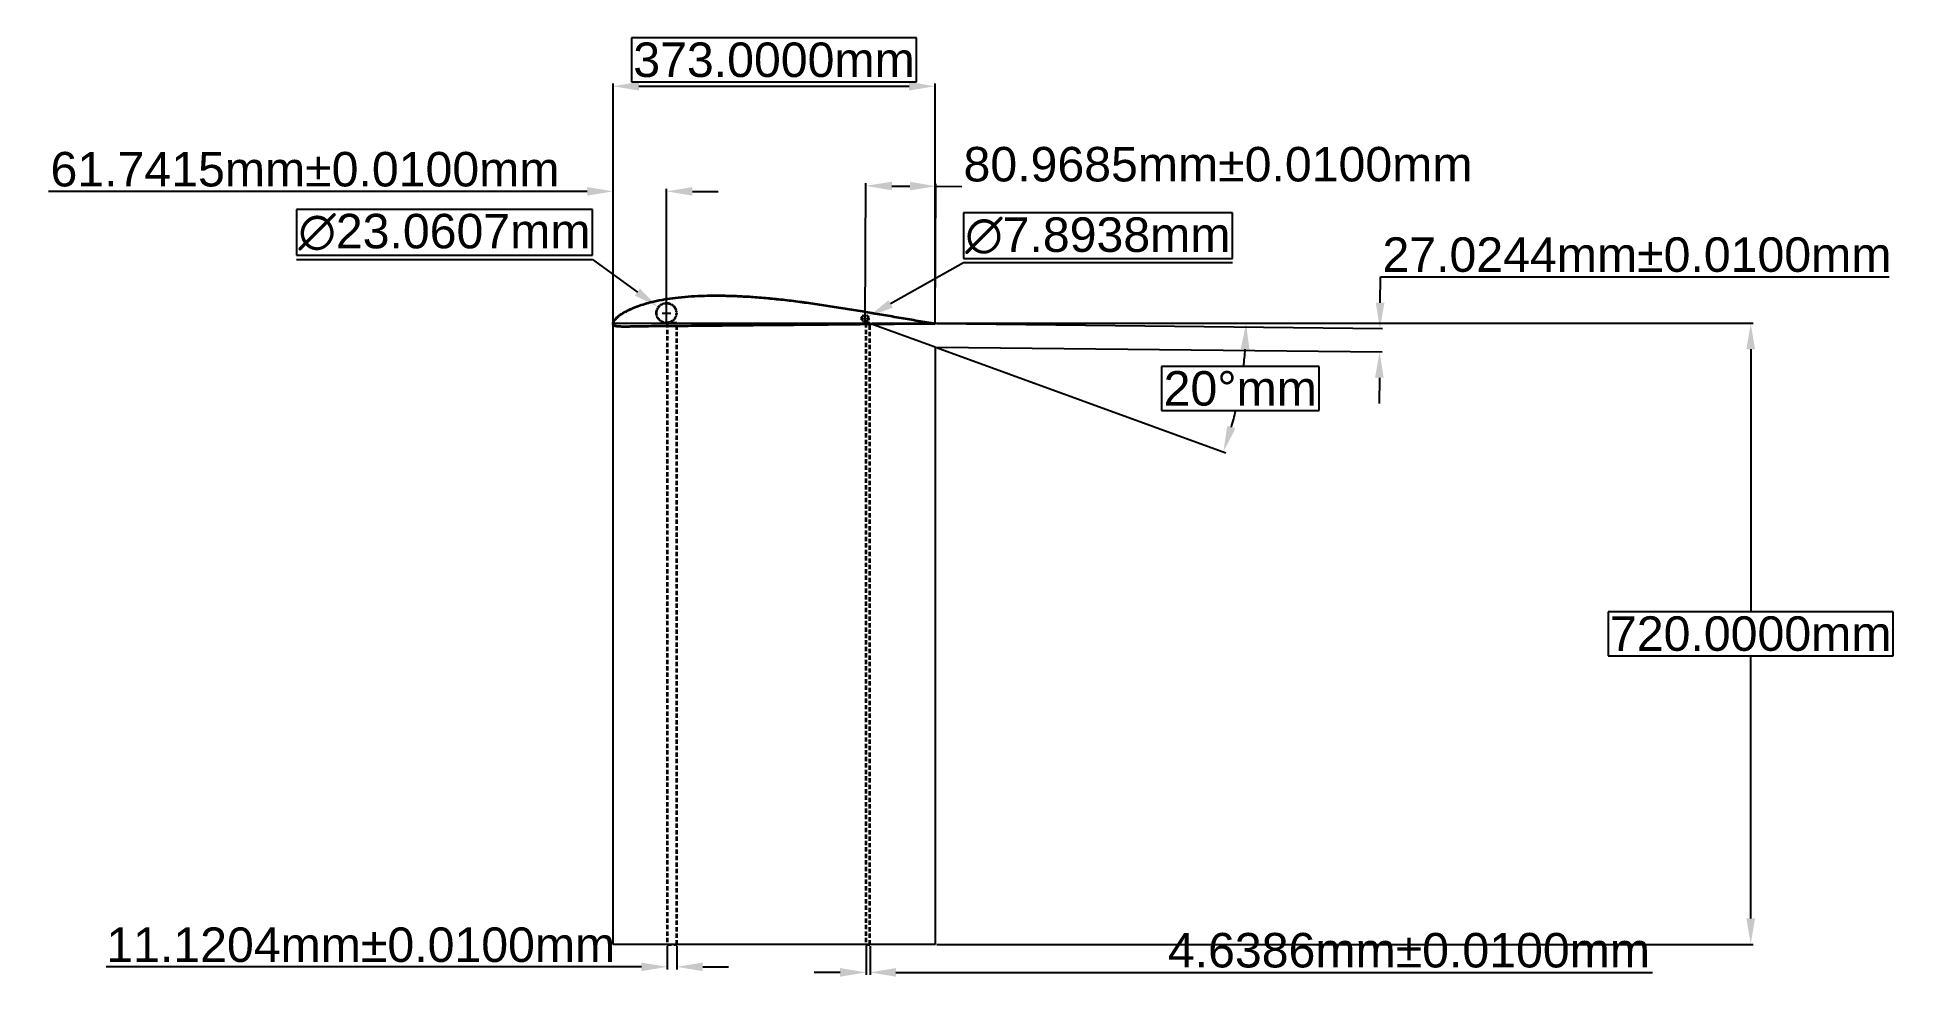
# Model space of a CAD drawing. Header units: millimetres. Extents: x 152 to 2316, y 47 to 1136.
import ezdxf

# ---------------------------------------------------------------- set-up
doc = ezdxf.new("R2010")
doc.units = ezdxf.units.MM
doc.header["$MEASUREMENT"] = 0
doc.linetypes.add('DASHED', pattern=[0.75, 0.5, -0.25])
for name, color, linetype, lineweight in [('COTE', 114, 'Continuous', 35), ('LONJEROANE', 50, 'DASHED', 35), ('NERVURI', 30, 'Continuous', 35)]:
    doc.layers.add(name, color=color, linetype=linetype, lineweight=lineweight)
doc.layers.add('NERVURA_STABILIZATOR1', color=120, linetype='Continuous')
doc.layers.add('STABILIZATOR_CONTUR', color=230, linetype='Continuous')
doc.styles.get("Standard").update_dxf_attribs({"font": 'arial.ttf'})
doc.dimstyles.new('AERO_DIM', dxfattribs={"dimtxt": 40, "dimasz": 30, "dimexe": 3, "dimexo": 2, "dimgap": -5, "dimtad": 1, "dimtih": 1, "dimtoh": 1, "dimdec": 4, "dimzin": 0, "dimdsep": 46, "dimtxsty": 'Standard', "dimcen": 5, "dimadec": 0, "dimazin": 0, "dimtfac": 1, "dimtdec": 4, "dimtofl": 0, "dimtmove": 0, "dimatfit": 3, "dimfxl": 1, "dimtolj": 1, "dimtzin": 0, "dimarcsym": 0})
doc.dimstyles.new('AERO_DIM_TOL', dxfattribs={"dimtxt": 40, "dimasz": 30, "dimexe": 3, "dimexo": 2, "dimgap": 5, "dimtad": 1, "dimtih": 1, "dimtoh": 1, "dimdec": 4, "dimzin": 0, "dimdsep": 46, "dimtxsty": 'Standard', "dimcen": 5, "dimadec": 0, "dimazin": 0, "dimtol": 1, "dimtp": 0.01, "dimtm": 0.01, "dimtfac": 1, "dimtdec": 4, "dimtofl": 0, "dimtmove": 0, "dimatfit": 3, "dimfxl": 1, "dimtolj": 1, "dimtzin": 0, "dimarcsym": 0})

# ---------------------------------------------------------------- blocks, each defined once
blk = doc.blocks.new('*D4')
at = {"layer": 'COTE', "color": 0, "lineweight": -2, "transparency": 16777216}
for p, q in [((1194.5, 804.1), (2140.6, 804.1)), ((2137.6, 774.1), (2137.6, 469.5)), ((2302.5, 469.5), (1972.6, 469.5)), ((1972.6, 469.5), (1972.6, 418.7)), ((2302.5, 418.7), (2302.5, 469.5)), ((1972.6, 418.7), (2302.5, 418.7)), ((2137.6, 114.1), (2137.6, 418.7)), ((1194.5, 84.1), (2140.6, 84.1))]:
    blk.add_line(p, q, dxfattribs=at)
at = {"layer": 'COTE', "color": 0, "transparency": 16777216}
for points in [[(2132.6, 774.1), (2142.6, 774.1), (2137.6, 804.1)], [(2132.6, 114.1), (2142.6, 114.1), (2137.6, 84.1)]]:
    blk.add_solid(points, dxfattribs=at)
at = {"layer": 'Defpoints', "color": 0, "transparency": 16777216}
for p in [(1192.5, 804.1), (1192.5, 84.1), (2137.6, 84.1)]:
    blk.add_point(p, dxfattribs=at)
at = {"layer": 'COTE', "color": 0, "transparency": 16777216, "insert": (2137.6, 444.1), "char_height": 40, "attachment_point": 5}
blk.add_mtext('\\A1;720.0000mm', dxfattribs=at)
blk = doc.blocks.new('*D5')
at = {"layer": 'COTE', "color": 0, "lineweight": -2, "transparency": 16777216}
for p, q in [((1171.2, 1134.9), (840.9, 1134.9)), ((840.9, 1134.9), (840.9, 1084)), ((1171.2, 1084), (1171.2, 1134.9)), ((819.5, 806.1), (819.5, 1082)), ((840.9, 1084), (1171.2, 1084)), ((1192.5, 806.1), (1192.5, 1082)), ((849.5, 1079), (1162.5, 1079))]:
    blk.add_line(p, q, dxfattribs=at)
at = {"layer": 'COTE', "color": 0, "transparency": 16777216}
for points in [[(849.5, 1084), (849.5, 1074), (819.5, 1079)], [(1162.5, 1084), (1162.5, 1074), (1192.5, 1079)]]:
    blk.add_solid(points, dxfattribs=at)
at = {"layer": 'Defpoints', "color": 0, "transparency": 16777216}
for p in [(1192.5, 1079), (819.5, 804.1), (1192.5, 804.1)]:
    blk.add_point(p, dxfattribs=at)
at = {"layer": 'COTE', "color": 0, "transparency": 16777216, "insert": (1006, 1109.4), "char_height": 40, "attachment_point": 5}
blk.add_mtext('\\A1;373.0000mm', dxfattribs=at)
blk = doc.blocks.new('*D6')
at = {"layer": 'COTE', "color": 0, "lineweight": -2, "transparency": 16777216}
for p, q in [((789.6, 957.1), (165.5, 957.1)), ((819.6, 806.1), (819.6, 960.1)), ((881.4, 806.1), (881.4, 960.1)), ((911.4, 957.1), (941.4, 957.1))]:
    blk.add_line(p, q, dxfattribs=at)
at = {"layer": 'COTE', "color": 0, "transparency": 16777216}
for points in [[(789.6, 962.1), (789.6, 952.1), (819.6, 957.1)], [(911.4, 962.1), (911.4, 952.1), (881.4, 957.1)]]:
    blk.add_solid(points, dxfattribs=at)
at = {"layer": 'Defpoints', "color": 0, "transparency": 16777216}
for p in [(881.4, 957.1), (819.6, 804.1), (881.4, 804.1)]:
    blk.add_point(p, dxfattribs=at)
at = {"layer": 'COTE', "color": 0, "transparency": 16777216, "insert": (462.6, 982.5), "char_height": 40, "attachment_point": 5}
blk.add_mtext('\\A1;61.7415mm±0.0100mm', dxfattribs=at)
blk = doc.blocks.new('*D7')
at = {"layer": 'COTE', "color": 0, "lineweight": -2, "transparency": 16777216}
for p, q in [((1111.6, 806.1), (1112.5, 966.5)), ((1142.5, 963.3), (1163.5, 963.2)), ((1192.6, 805.6), (1193.5, 966)), ((1193.5, 963), (1223.5, 962.8))]:
    blk.add_line(p, q, dxfattribs=at)
at = {"layer": 'COTE', "color": 0, "transparency": 16777216}
for points in [[(1142.5, 968.3), (1142.5, 958.3), (1112.5, 963.5)], [(1163.5, 968.2), (1163.4, 958.2), (1193.5, 963)]]:
    blk.add_solid(points, dxfattribs=at)
at = {"layer": 'Defpoints', "color": 0, "transparency": 16777216}
for p in [(1112.5, 963.5), (1111.6, 804.1), (1192.5, 803.6)]:
    blk.add_point(p, dxfattribs=at)
at = {"layer": 'COTE', "color": 0, "transparency": 16777216, "insert": (1520.4, 988.3), "char_height": 40, "attachment_point": 5}
blk.add_mtext('\\A1;80.9685mm±0.0100mm', dxfattribs=at)
blk = doc.blocks.new('*D8')
at = {"layer": 'COTE', "color": 0, "lineweight": -2, "transparency": 16777216}
for p, q in [((795.5, 936.2), (452.8, 936.2)), ((452.8, 936.2), (452.8, 883.1)), ((795.5, 883.1), (795.5, 936.2)), ((452.8, 883.1), (795.5, 883.1)), ((452.8, 878.1), (795.5, 878.1)), ((795.5, 878.1), (847.7, 840.4)), ((876.4, 816), (886.4, 816)), ((881.4, 811), (881.4, 821))]:
    blk.add_line(p, q, dxfattribs=at)
at = {"layer": 'COTE', "color": 0, "transparency": 16777216}
blk.add_solid([(850.6, 844.4), (844.8, 836.3), (872, 822.8)], dxfattribs=at)
at = {"layer": 'Defpoints', "color": 0, "transparency": 16777216}
for p in [(872, 822.8), (890.7, 809.3)]:
    blk.add_point(p, dxfattribs=at)
at = {"layer": 'COTE', "color": 0, "transparency": 16777216, "insert": (624.2, 909.7), "char_height": 40, "attachment_point": 5}
blk.add_mtext('\\A1;∅23.0607mm', dxfattribs=at)
blk = doc.blocks.new('*D9')
at = {"layer": 'COTE', "color": 0, "lineweight": -2, "transparency": 16777216}
for p, q in [((1537, 932.2), (1225.4, 932.2)), ((1225.4, 932.2), (1225.4, 879.1)), ((1537, 879.1), (1537, 932.2)), ((1225.4, 874.1), (1141.1, 826.5)), ((1225.4, 879.1), (1537, 879.1)), ((1537, 874.1), (1225.4, 874.1)), ((1106.6, 809.8), (1116.6, 809.8)), ((1111.6, 804.8), (1111.6, 814.8))]:
    blk.add_line(p, q, dxfattribs=at)
at = {"layer": 'COTE', "color": 0, "transparency": 16777216}
blk.add_solid([(1138.7, 830.9), (1143.6, 822.2), (1115, 811.8)], dxfattribs=at)
at = {"layer": 'Defpoints', "color": 0, "transparency": 16777216}
for p in [(1108.1, 807.9), (1115, 811.8)]:
    blk.add_point(p, dxfattribs=at)
at = {"layer": 'COTE', "color": 0, "transparency": 16777216, "insert": (1381.2, 905.6), "char_height": 40, "attachment_point": 5}
blk.add_mtext('\\A1;∅7.8938mm', dxfattribs=at)
blk = doc.blocks.new('*D10')
at = {"layer": 'COTE', "color": 0, "lineweight": -2, "transparency": 16777216}
for p, q in [((882.3, 82.1), (882.3, 55)), ((893.4, 82.1), (893.4, 55)), ((852.3, 58), (232.2, 58)), ((923.4, 58), (953.4, 58))]:
    blk.add_line(p, q, dxfattribs=at)
at = {"layer": 'COTE', "color": 0, "transparency": 16777216}
for points in [[(852.3, 63), (852.3, 53), (882.3, 58)], [(923.4, 63), (923.4, 53), (893.4, 58)]]:
    blk.add_solid(points, dxfattribs=at)
at = {"layer": 'Defpoints', "color": 0, "transparency": 16777216}
for p in [(882.3, 84.1), (893.4, 84.1), (882.3, 58)]:
    blk.add_point(p, dxfattribs=at)
at = {"layer": 'COTE', "color": 0, "transparency": 16777216, "insert": (527.2, 83.4), "char_height": 40, "attachment_point": 5}
blk.add_mtext('\\A1;11.1204mm±0.0100mm', dxfattribs=at)
blk = doc.blocks.new('*D11')
at = {"layer": 'COTE', "color": 0, "lineweight": -2, "transparency": 16777216}
for p, q in [((1112.6, 82.1), (1112.6, 48.6)), ((1117.2, 82.1), (1117.2, 48.6)), ((1082.6, 51.6), (1052.6, 51.6)), ((1147.2, 51.6), (2023.8, 51.6))]:
    blk.add_line(p, q, dxfattribs=at)
at = {"layer": 'COTE', "color": 0, "transparency": 16777216}
for points in [[(1082.6, 56.6), (1082.6, 46.6), (1112.6, 51.6)], [(1147.2, 56.6), (1147.2, 46.6), (1117.2, 51.6)]]:
    blk.add_solid(points, dxfattribs=at)
at = {"layer": 'Defpoints', "color": 0, "transparency": 16777216}
for p in [(1112.6, 84.1), (1117.2, 84.1), (1117.2, 51.6)]:
    blk.add_point(p, dxfattribs=at)
at = {"layer": 'COTE', "color": 0, "transparency": 16777216, "insert": (1741.6, 77), "char_height": 40, "attachment_point": 5}
blk.add_mtext('\\A1;4.6386mm±0.0100mm', dxfattribs=at)
blk = doc.blocks.new('*D13')
at = {"layer": 'COTE', "color": 0, "lineweight": -2, "transparency": 16777216}
for p, q in [((1708.2, 828), (1708.6, 858)), ((1708.6, 858), (2298.1, 858)), ((1194.8, 803.7), (1710.9, 798)), ((1194.5, 776.6), (1710.6, 771)), ((1707.3, 741), (1707, 711))]:
    blk.add_line(p, q, dxfattribs=at)
at = {"layer": 'COTE', "color": 0, "transparency": 16777216}
for points in [[(1703.2, 828.1), (1713.2, 828), (1707.9, 798)], [(1702.3, 741.1), (1712.3, 741), (1707.6, 771)]]:
    blk.add_solid(points, dxfattribs=at)
at = {"layer": 'Defpoints', "color": 0, "transparency": 16777216}
for p in [(1192.8, 803.7), (1707.9, 798), (1192.5, 776.7)]:
    blk.add_point(p, dxfattribs=at)
at = {"layer": 'COTE', "color": 0, "transparency": 16777216, "insert": (2005.8, 883.5), "char_height": 40, "attachment_point": 5}
blk.add_mtext('\\A1;27.0244mm±0.0100mm', dxfattribs=at)
blk = doc.blocks.new('*D14')
at = {"layer": 'COTE', "color": 0, "lineweight": -2, "transparency": 16777216}
for p, q in [((1119.2, 804.1), (1555.8, 804.1)), ((1194.4, 776), (1529.4, 654.1)), ((1637.4, 753.9), (1455.1, 753.9)), ((1455.1, 753.9), (1455.1, 703)), ((1637.4, 703), (1637.4, 753.9)), ((1455.1, 703), (1637.4, 703))]:
    blk.add_line(p, q, dxfattribs=at)
for start, end in [(353.3795, 356.0537), (343.9463, 346.5849)]:
    blk.add_arc((1117.2, 804.1), 435.7, start, end, dxfattribs=at)
at = {"layer": 'COTE', "color": 0, "transparency": 16777216}
for points in [[(1546.8, 774.3), (1556.8, 773.9), (1552.8, 804.1)], [(1540.6, 682.1), (1531.1, 685.2), (1526.6, 655.1)]]:
    blk.add_solid(points, dxfattribs=at)
at = {"layer": 'Defpoints', "color": 0, "transparency": 16777216}
for p in [(819.5, 804.1), (1117.2, 804.1), (1117.2, 804.1), (1192.5, 776.7), (1541.1, 703.6)]:
    blk.add_point(p, dxfattribs=at)
at = {"layer": 'COTE', "color": 0, "transparency": 16777216, "insert": (1546.2, 728.4), "char_height": 40, "attachment_point": 5}
blk.add_mtext('\\A1;20°mm', dxfattribs=at)
blk = doc.blocks.new('STABILIZATOR_LEFT')
at = {"layer": 'LONJEROANE', "ltscale": 10}
for points in [[(62.7, 0), (73.8, 0), (73.8, 720), (62.7, 720)], [(293, 0), (297.6, 0), (297.6, 720), (293, 720)]]:
    blk.add_lwpolyline(points, close=True, dxfattribs=at)
at = {"layer": 'LONJEROANE'}
for centre, radius in [((61.8, 732), 11.5), ((292, 725.7), 3.95)]:
    blk.add_circle(centre, radius, dxfattribs=at)
at = {"layer": 'NERVURA_STABILIZATOR1'}
for p, q in [((0, 720), (297.6, 720)), ((0, 0), (0, 720)), ((297.6, 720), (373, 692.6)), ((373, 692.6), (373, 0)), ((373, 0), (0, 0))]:
    blk.add_line(p, q, dxfattribs=at)
at = {"layer": 'NERVURI'}
blk.add_spline([(373.1, 719.6), (371.8, 719.9), (370.6, 720.1), (369.4, 720.3), (368.1, 720.5), (365.6, 720.9), (345.7, 724.3), (325.8, 727.7), (305.9, 731.1), (283.6, 734.9), (263.7, 738.1), (243.8, 741.2), (223.9, 744), (204, 746.6), (184.1, 748.7), (164.2, 750.5), (146.8, 751.5), (129.4, 752.1), (117, 752.2), (102, 751.9), (87.1, 751.1), (72.2, 749.7), (59.8, 747.9), (47.3, 745.4), (38.9, 743.2), (22.5, 737.5), (17.5, 735.2), (12.5, 732.5), (10, 731), (7.5, 729.3), (5.1, 727.3), (3.8, 726.1), (2.6, 724.8), (1.3, 723.1), (0.1, 719.6), (1.3, 717.5), (2.6, 716.9), (3.8, 716.6), (5.1, 716.4), (7.5, 716.2), (10, 716.1), (12.5, 716.1), (17.5, 716.1), (22.5, 716.2), (34.9, 716.4), (47.3, 716.6), (59.8, 716.7), (72.2, 716.8), (87.1, 716.9), (102, 717.1), (117, 717.2), (129.4, 717.3), (146.8, 717.5), (164.2, 717.7), (184.1, 717.9), (204, 718), (223.9, 718.2), (243.8, 718.4), (263.7, 718.6), (283.6, 718.8), (305.9, 719), (325.8, 719.2), (345.7, 719.4), (365.6, 719.6), (368.1, 719.6), (369.4, 719.6), (370.6, 719.6), (371.8, 719.6), (373.1, 719.6)], degree=3, dxfattribs=at)
at = {"layer": 'STABILIZATOR_CONTUR'}
blk.add_spline([(373.3, 719.6), (371.9, 719.9), (370.7, 720.1), (369.4, 720.3), (368.2, 720.6), (365.7, 721), (345.8, 724.5), (325.9, 727.8), (306, 731.3), (283.6, 735), (263.8, 738.4), (243.9, 741.5), (224, 744.5), (204.1, 747), (184.2, 749.2), (164.3, 750.7), (146.9, 751.8), (129.5, 752.3), (117, 752.4), (102.1, 752.2), (87.2, 751.3), (72.3, 750.1), (59.8, 748.2), (47.4, 745.8), (39, 743.5), (22.5, 737.6), (17.6, 735.4), (12.6, 732.8), (10.1, 731.2), (7.6, 729.5), (5.1, 727.5), (3.9, 726.4), (2.3, 724.7), (0.9, 723), (0, 719.6), (1.3, 717.4), (2.7, 716.7), (3.9, 716.4), (5.1, 716.3), (7.6, 716), (10.1, 716), (12.6, 715.9), (17.6, 716), (22.5, 716), (35, 716.2), (47.4, 716.4), (59.8, 716.5), (72.3, 716.6), (87.2, 716.8), (102.1, 716.9), (117, 717), (129.5, 717.1), (146.9, 717.3), (164.3, 717.4), (184.2, 717.7), (204.1, 717.8), (224, 718), (243.9, 718.2), (263.8, 718.5), (283.6, 718.6), (306, 718.8), (325.9, 719), (345.8, 719.2), (365.7, 719.4), (368.2, 719.4), (369.4, 719.4), (370.7, 719.5), (371.9, 719.5), (373.3, 719.6)], degree=3, dxfattribs=at)

msp = doc.modelspace()

# ---------------------------------------------------------------- block references
at = {"layer": 'COTE'}
msp.add_blockref('STABILIZATOR_LEFT', (819.54763, 84.08439), dxfattribs=at)

# ---------------------------------------------------------------- dimensions: what is measured, and where the dimension line sits
dim = msp.add_linear_dim(base=(1192.54763, 1078.99259), p1=(819.54763, 804.08439), p2=(1192.54763, 804.08439), dimstyle='AERO_DIM', override={"dimpost": 'mm'}, dxfattribs=at)
dim.commit()
dim.dimension.update_dxf_attribs({"geometry": '*D5', "text_midpoint": (1006.04763, 1109.42915)})
for base, p1, p2, picture, middle in [((881.35526, 957.05071), (819.61373, 804.08439), (881.35526, 804.08439), '*D6', (462.58099, 957.05071)), ((882.26873, 57.99495), (893.38913, 84.08439), (882.26873, 84.08439), '*D10', (527.2278, 57.99495))]:
    dim = msp.add_linear_dim(base=base, p1=p1, p2=p2, dimstyle='AERO_DIM_TOL', override={"dimpost": 'mm'}, dxfattribs=at)
    dim.commit()
    dim.dimension.update_dxf_attribs({"geometry": picture, "text_midpoint": middle, "dimtype": 160})
for base, p1, p2, angle, picture, middle in [((1112.49743, 963.47733), (1192.54763, 803.61862), (1111.58049, 804.08439), 179.67039995, '*D7', (1520.41496, 962.83897)), ((1117.19353, 51.60584), (1112.55493, 84.08439), (1117.19353, 84.08439), 0, '*D11', (1741.57279, 51.60584))]:
    dim = msp.add_linear_dim(base=base, p1=p1, p2=p2, angle=angle, dimstyle='AERO_DIM_TOL', override={"dimpost": 'mm'}, dxfattribs=at)
    dim.commit()
    dim.dimension.update_dxf_attribs({"geometry": picture, "text_midpoint": middle, "dimtype": 161})
for p1, p2, picture, middle in [((890.69856, 809.29146), (872.01197, 822.80469), '*D8', (624.17789, 878.11874)), ((1108.1438, 807.88855), (1115.01719, 811.77039), '*D9', (1381.189, 874.10152))]:
    dim = msp.add_diameter_dim_2p(p1=p1, p2=p2, dimstyle='AERO_DIM', override={"dimpost": 'mm'}, dxfattribs=at)
    dim.commit()
    dim.dimension.update_dxf_attribs({"geometry": picture, "text_midpoint": middle, "dimtype": 163})
dim = msp.add_aligned_dim(p1=(1192.54763, 776.65774), p2=(1192.84358, 803.68047), distance=-515.09618, dimstyle='AERO_DIM_TOL', override={"dimpost": 'mm'}, dxfattribs=at)
dim.commit()
dim.dimension.update_dxf_attribs({"geometry": '*D13', "text_midpoint": (2005.83061, 883.4589)})
dim = msp.add_angular_dim_2l(base=(1541.10583, 703.61533), line1=((819.54763, 804.08439), (1117.19353, 804.08439)), line2=((1117.19353, 804.08439), (1192.54763, 776.65774)), dimstyle='AERO_DIM', override={"dimpost": 'mm'}, dxfattribs=at)
dim.commit()
dim.dimension.update_dxf_attribs({"geometry": '*D14', "text_midpoint": (1546.2304, 728.43362)})
dim = msp.add_linear_dim(base=(2137.58297, 84.08439), p1=(1192.54763, 804.08439), p2=(1192.54763, 84.08439), angle=90, dimstyle='AERO_DIM', override={"dimpost": 'mm'}, dxfattribs=at)
dim.commit()
dim.dimension.update_dxf_attribs({"geometry": '*D4', "text_midpoint": (2137.58297, 444.08439)})

doc.saveas('drawing.dxf')
